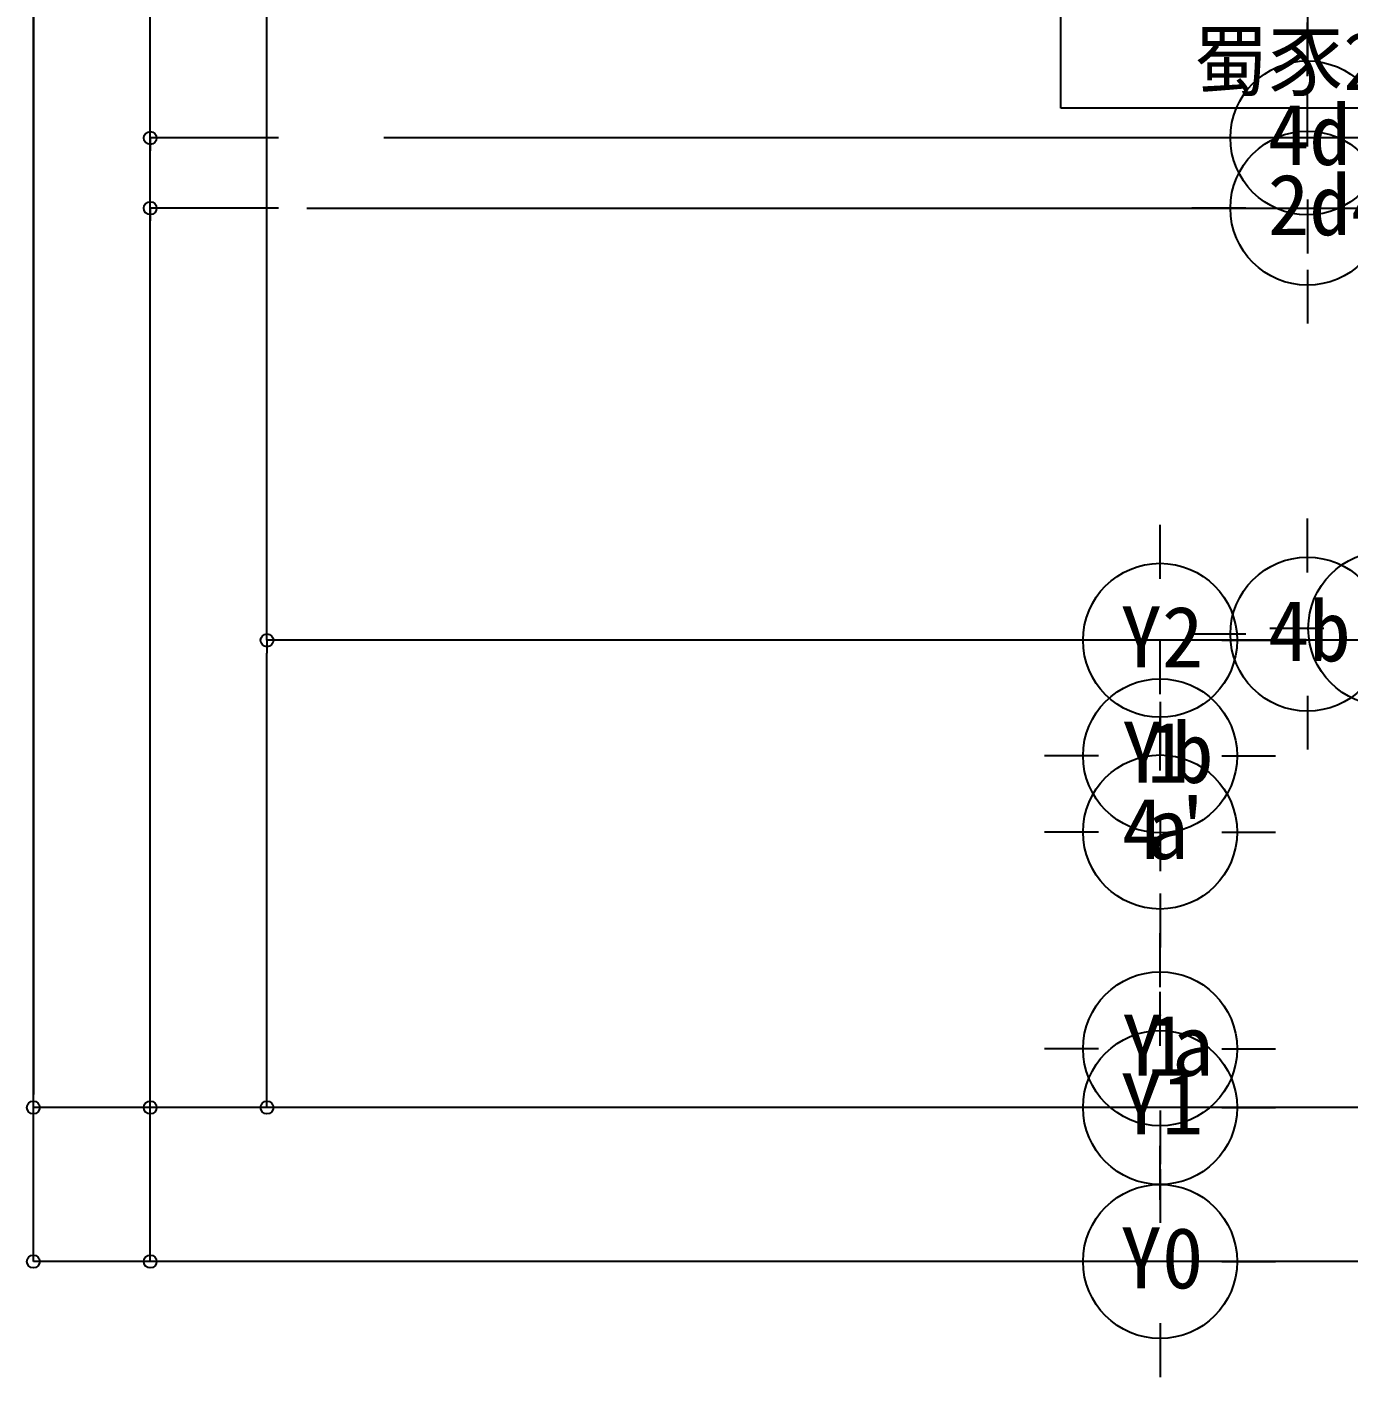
# Model space of a CAD drawing. Header units: metres. Extents: x 10908 to 27249, y 7268 to 22901.
# Drawn here: x 10908 to 13481, y 10300 to 12930 of the extents above; entities that cross this region are included whole.
import ezdxf

# ---------------------------------------------------------------- set-up
doc = ezdxf.new("R2010")
doc.units = ezdxf.units.M

msp = doc.modelspace()

# ---------------------------------------------------------------- linework, layer by layer
at = {"layer": '繝繝ｼ繧ｿ 001_1F'}
for p, q in [((10920, 20905), (10920, 10850)), ((10920, 10550), (10920, 20905)), ((11147.5, 10850), (11147.5, 17805)), ((11147.5, 12738.6), (11147.5, 16905)), ((11375, 11760), (11375, 15530)), ((11147.5, 12713.6), (11147.5, 12738.6)), ((11147.5, 12713.6), (11147.5, 12688.6)), ((11147.5, 12713.6), (11147.5, 12713.6)), ((11397.5, 12713.6), (11147.5, 12713.6)), ((11397.5, 12713.6), (11397.5, 12713.6)), ((11397.5, 12713.6), (11397.5, 12713.6)), ((11147.5, 12601.8), (11147.5, 12688.6)), ((11147.5, 12576.8), (11147.5, 12601.8)), ((11147.5, 12576.8), (11147.5, 12551.8)), ((11147.5, 12576.8), (11147.5, 12576.8)), ((11397.5, 12576.8), (11147.5, 12576.8)), ((11397.5, 12576.8), (11397.5, 12576.8)), ((11397.5, 12576.8), (11397.5, 12576.8)), ((11147.5, 10550), (11147.5, 12551.8)), ((11375, 11735), (11375, 11760)), ((11375, 11735), (11375, 11710)), ((11375, 11735), (11375, 11735)), ((11625, 11735), (11375, 11735)), ((19686, 11735), (11375, 11735)), ((11625, 11735), (11625, 11735)), ((11625, 11735), (11625, 11735)), ((11375, 10850), (11375, 11710)), ((10920, 10825), (10920, 10850)), ((11147.5, 10825), (11147.5, 10850)), ((11375, 10825), (11375, 10850)), ((11170, 10825), (10920, 10825)), ((10920, 10825), (10920, 10825)), ((11375, 10825), (11147.5, 10825)), ((11170, 10825), (11170, 10825)), ((26162.5, 10825), (11375, 10825)), ((11625, 10825), (11375, 10825)), ((11375, 10825), (11375, 10825)), ((11625, 10825), (11625, 10825)), ((10920, 10525), (10920, 10550)), ((11147.5, 10525), (11147.5, 10550)), ((11147.5, 10525), (10920, 10525)), ((11397.5, 10525), (11147.5, 10525)), ((11147.5, 10525), (11147.5, 10525)), ((11397.5, 10525), (11397.5, 10525))]:
    msp.add_line(p, q, dxfattribs=at)
for centre in [(11147.5, 12713.6), (11147.5, 12713.6), (11147.5, 12576.8), (11147.5, 12576.8), (11375, 11735), (11375, 11735), (10920, 10825), (11147.5, 10825), (11375, 10825), (10920, 10525), (11147.5, 10525)]:
    msp.add_circle(centre, 12.5, dxfattribs=at)
at = {"layer": '繝繝ｼ繧ｿ 001_2F'}
for p, q in [((10920, 10550), (10920, 20905)), ((11147.5, 12738.6), (11147.5, 16905)), ((12921.5, 12771.7), (12921.5, 13961.7)), ((14021.5, 12771.7), (12921.5, 12771.7)), ((11147.5, 12713.6), (11147.5, 12738.6)), ((11147.5, 12713.6), (11147.5, 12688.6)), ((11147.5, 12713.6), (11147.5, 12713.6)), ((11397.5, 12713.6), (11147.5, 12713.6)), ((11397.5, 12713.6), (11397.5, 12713.6)), ((11397.5, 12713.6), (11397.5, 12713.6)), ((26319.4, 12713.6), (11602.5, 12713.6)), ((11147.5, 12601.8), (11147.5, 12688.6)), ((11147.5, 12576.8), (11147.5, 12601.8)), ((11147.5, 12576.8), (11147.5, 12551.8)), ((11147.5, 12576.8), (11147.5, 12576.8)), ((11397.5, 12576.8), (11147.5, 12576.8)), ((11397.5, 12576.8), (11397.5, 12576.8)), ((11397.5, 12576.8), (11397.5, 12576.8)), ((11452.9, 12576.8), (18123.6, 12576.8)), ((11147.5, 10550), (11147.5, 12551.8)), ((10920, 10525), (10920, 10550)), ((11147.5, 10525), (11147.5, 10550)), ((11147.5, 10525), (10920, 10525)), ((11397.5, 10525), (11147.5, 10525)), ((11147.5, 10525), (11147.5, 10525)), ((26162.5, 10525), (11375, 10525)), ((11397.5, 10525), (11397.5, 10525))]:
    msp.add_line(p, q, dxfattribs=at)
for centre in [(11147.5, 12713.6), (11147.5, 12713.6), (11147.5, 12576.8), (11147.5, 12576.8), (10920, 10525), (11147.5, 10525)]:
    msp.add_circle(centre, 12.5, dxfattribs=at)
at = {"layer": '騾壹ｊ闃ｯ_1F'}
for p, q in [((13401.7, 12967), (13401.7, 12862)), ((13401.7, 12833.6), (13401.7, 12938.6)), ((13401.7, 12696.8), (13401.7, 12801.8)), ((13281.7, 12713.6), (13176.7, 12713.6)), ((13281.7, 12576.8), (13176.7, 12576.8)), ((13401.7, 12593.6), (13401.7, 12488.6)), ((13401.7, 12456.8), (13401.7, 12351.8)), ((13401.7, 11867), (13401.7, 11972)), ((13114.7, 11855), (13114.7, 11960)), ((13433.4, 11758), (13328.4, 11758)), ((12994.7, 11735), (12889.7, 11735)), ((13114.7, 11630), (13114.7, 11735)), ((13281.7, 11747), (13176.7, 11747)), ((13234.7, 11735), (13339.7, 11735)), ((13401.7, 11627), (13401.7, 11522)), ((13114.7, 11615), (13114.7, 11510)), ((13114.7, 11481.6), (13114.7, 11586.6)), ((12994.7, 11510), (12889.7, 11510)), ((13234.7, 11510), (13339.7, 11510)), ((13114.7, 11390), (13114.7, 11285)), ((12994.7, 11361.6), (12889.7, 11361.6)), ((13234.7, 11361.6), (13339.7, 11361.6)), ((13114.7, 11241.6), (13114.7, 11136.6)), ((13114.7, 11059.3), (13114.7, 11164.3)), ((13114.7, 10945), (13114.7, 11050)), ((12994.7, 10939.3), (12889.7, 10939.3)), ((13234.7, 10939.3), (13339.7, 10939.3)), ((12994.7, 10825), (12889.7, 10825)), ((13114.7, 10819.3), (13114.7, 10714.3)), ((13234.7, 10825), (13339.7, 10825)), ((13114.7, 10645), (13114.7, 10750)), ((13114.7, 10705), (13114.7, 10600)), ((12994.7, 10525), (12889.7, 10525)), ((13234.7, 10525), (13339.7, 10525)), ((13114.7, 10405), (13114.7, 10300))]:
    msp.add_line(p, q, dxfattribs=at)
for centre in [(13401.7, 12713.6), (13401.7, 12576.8), (13401.7, 11747), (13553.4, 11758), (13114.7, 11735), (13114.7, 11510), (13114.7, 11361.6), (13114.7, 10939.3), (13114.7, 10825), (13114.7, 10525)]:
    msp.add_circle(centre, 150, dxfattribs=at)
at = {"layer": '騾壹ｊ闃ｯ_2F'}
for p, q in [((13401.7, 12967), (13401.7, 12862)), ((13401.7, 12833.6), (13401.7, 12938.6)), ((13401.7, 12696.8), (13401.7, 12801.8)), ((13281.7, 12713.6), (13176.7, 12713.6)), ((13281.7, 12576.8), (13176.7, 12576.8)), ((13401.7, 12593.6), (13401.7, 12488.6)), ((13401.7, 12456.8), (13401.7, 12351.8)), ((13401.7, 11867), (13401.7, 11972)), ((13114.7, 11855), (13114.7, 11960)), ((13433.4, 11758), (13328.4, 11758)), ((12994.7, 11735), (12889.7, 11735)), ((13114.7, 11630), (13114.7, 11735)), ((13281.7, 11747), (13176.7, 11747)), ((13234.7, 11735), (13339.7, 11735)), ((13401.7, 11627), (13401.7, 11522)), ((13114.7, 11615), (13114.7, 11510)), ((13114.7, 11481.6), (13114.7, 11586.6)), ((12994.7, 11510), (12889.7, 11510)), ((13234.7, 11510), (13339.7, 11510)), ((13114.7, 11390), (13114.7, 11285)), ((12994.7, 11361.6), (12889.7, 11361.6)), ((13234.7, 11361.6), (13339.7, 11361.6)), ((13114.7, 11241.6), (13114.7, 11136.6)), ((13114.7, 11059.3), (13114.7, 11164.3)), ((13114.7, 10945), (13114.7, 11050)), ((12994.7, 10939.3), (12889.7, 10939.3)), ((13234.7, 10939.3), (13339.7, 10939.3)), ((12994.7, 10825), (12889.7, 10825)), ((13114.7, 10819.3), (13114.7, 10714.3)), ((13234.7, 10825), (13339.7, 10825)), ((13114.7, 10645), (13114.7, 10750)), ((13114.7, 10705), (13114.7, 10600)), ((12994.7, 10525), (12889.7, 10525)), ((13234.7, 10525), (13339.7, 10525)), ((13114.7, 10405), (13114.7, 10300))]:
    msp.add_line(p, q, dxfattribs=at)
for centre in [(13401.7, 12713.6), (13401.7, 12576.8), (13401.7, 11747), (13553.4, 11758), (13114.7, 11735), (13114.7, 11510), (13114.7, 11361.6), (13114.7, 10939.3), (13114.7, 10825), (13114.7, 10525)]:
    msp.add_circle(centre, 150, dxfattribs=at)
at = {"layer": '騾壹ｊ闃ｯ_R'}
for p, q in [((13401.7, 12967), (13401.7, 12862)), ((13401.7, 12833.6), (13401.7, 12938.6)), ((13401.7, 12696.8), (13401.7, 12801.8)), ((13281.7, 12713.6), (13176.7, 12713.6)), ((13281.7, 12576.8), (13176.7, 12576.8)), ((13401.7, 12593.6), (13401.7, 12488.6)), ((13401.7, 12456.8), (13401.7, 12351.8)), ((13401.7, 11867), (13401.7, 11972)), ((13114.7, 11855), (13114.7, 11960)), ((13433.4, 11758), (13328.4, 11758)), ((12994.7, 11735), (12889.7, 11735)), ((13114.7, 11630), (13114.7, 11735)), ((13281.7, 11747), (13176.7, 11747)), ((13234.7, 11735), (13339.7, 11735)), ((13401.7, 11627), (13401.7, 11522)), ((13114.7, 11615), (13114.7, 11510)), ((13114.7, 11481.6), (13114.7, 11586.6)), ((12994.7, 11510), (12889.7, 11510)), ((13234.7, 11510), (13339.7, 11510)), ((13114.7, 11390), (13114.7, 11285)), ((12994.7, 11361.6), (12889.7, 11361.6)), ((13234.7, 11361.6), (13339.7, 11361.6)), ((13114.7, 11241.6), (13114.7, 11136.6)), ((13114.7, 11059.3), (13114.7, 11164.3)), ((13114.7, 10945), (13114.7, 11050)), ((12994.7, 10939.3), (12889.7, 10939.3)), ((13234.7, 10939.3), (13339.7, 10939.3)), ((12994.7, 10825), (12889.7, 10825)), ((13114.7, 10819.3), (13114.7, 10714.3)), ((13234.7, 10825), (13339.7, 10825)), ((13114.7, 10645), (13114.7, 10750)), ((13114.7, 10705), (13114.7, 10600)), ((12994.7, 10525), (12889.7, 10525)), ((13234.7, 10525), (13339.7, 10525)), ((13114.7, 10405), (13114.7, 10300))]:
    msp.add_line(p, q, dxfattribs=at)
for centre in [(13401.7, 12713.6), (13401.7, 12576.8), (13401.7, 11747), (13553.4, 11758), (13114.7, 11735), (13114.7, 11510), (13114.7, 11361.6), (13114.7, 10939.3), (13114.7, 10825), (13114.7, 10525)]:
    msp.add_circle(centre, 150, dxfattribs=at)

# ---------------------------------------------------------------- texts
at = {"layer": '繝繝ｼ繧ｿ 001_2F'}
msp.add_text('蜀豕2000', height=112, dxfattribs=at).set_placement((13180.2, 12807.2))
at = {"layer": '騾壹ｊ闃ｯ_1F'}
for s, height, p in [('4d', 118.79, (13324.5, 12661.1)), ('2d4c', 118.79, (13324.5, 12524.3)), ('4b', 118.79, (13324.5, 11694.4)), ('Y2', 118.79, (13037.5, 11682.5)), ('Y', 118.8, (13040.5, 11457.5)), ('1', 118.8, (13089.2, 11457.5)), ('b', 118.8, (13137.9, 11457.5)), ('4', 118.8, (13040.5, 11309)), ("'", 118.8, (13137.9, 11309)), ('a', 118.8, (13089.2, 11309)), ('Y', 118.8, (13040.5, 10886.7)), ('1', 118.8, (13089.2, 10886.7)), ('a', 118.8, (13137.9, 10886.7)), ('Y1', 118.79, (13037.5, 10772.5)), ('Y0', 118.79, (13037.5, 10472.5))]:
    msp.add_text(s, height=height, dxfattribs=at).set_placement(p)
at = {"layer": '騾壹ｊ闃ｯ_2F'}
for s, height, p in [('4d', 118.79, (13324.5, 12661.1)), ('2d4c', 118.79, (13324.5, 12524.3)), ('4b', 118.79, (13324.5, 11694.4)), ('Y2', 118.79, (13037.5, 11682.5)), ('Y', 118.8, (13040.5, 11457.5)), ('1', 118.8, (13089.2, 11457.5)), ('b', 118.8, (13137.9, 11457.5)), ('4', 118.8, (13040.5, 11309)), ("'", 118.8, (13137.9, 11309)), ('a', 118.8, (13089.2, 11309)), ('Y', 118.8, (13040.5, 10886.7)), ('1', 118.8, (13089.2, 10886.7)), ('a', 118.8, (13137.9, 10886.7)), ('Y1', 118.79, (13037.5, 10772.5)), ('Y0', 118.79, (13037.5, 10472.5))]:
    msp.add_text(s, height=height, dxfattribs=at).set_placement(p)
at = {"layer": '騾壹ｊ闃ｯ_R'}
for s, height, p in [('4d', 118.79, (13324.5, 12661.1)), ('2d4c', 118.79, (13324.5, 12524.3)), ('4b', 118.79, (13324.5, 11694.4)), ('Y2', 118.79, (13037.5, 11682.5)), ('Y', 118.8, (13040.5, 11457.5)), ('1', 118.8, (13089.2, 11457.5)), ('b', 118.8, (13137.9, 11457.5)), ('4', 118.8, (13040.5, 11309)), ("'", 118.8, (13137.9, 11309)), ('a', 118.8, (13089.2, 11309)), ('Y', 118.8, (13040.5, 10886.7)), ('1', 118.8, (13089.2, 10886.7)), ('a', 118.8, (13137.9, 10886.7)), ('Y1', 118.79, (13037.5, 10772.5)), ('Y0', 118.79, (13037.5, 10472.5))]:
    msp.add_text(s, height=height, dxfattribs=at).set_placement(p)

doc.saveas('drawing.dxf')
